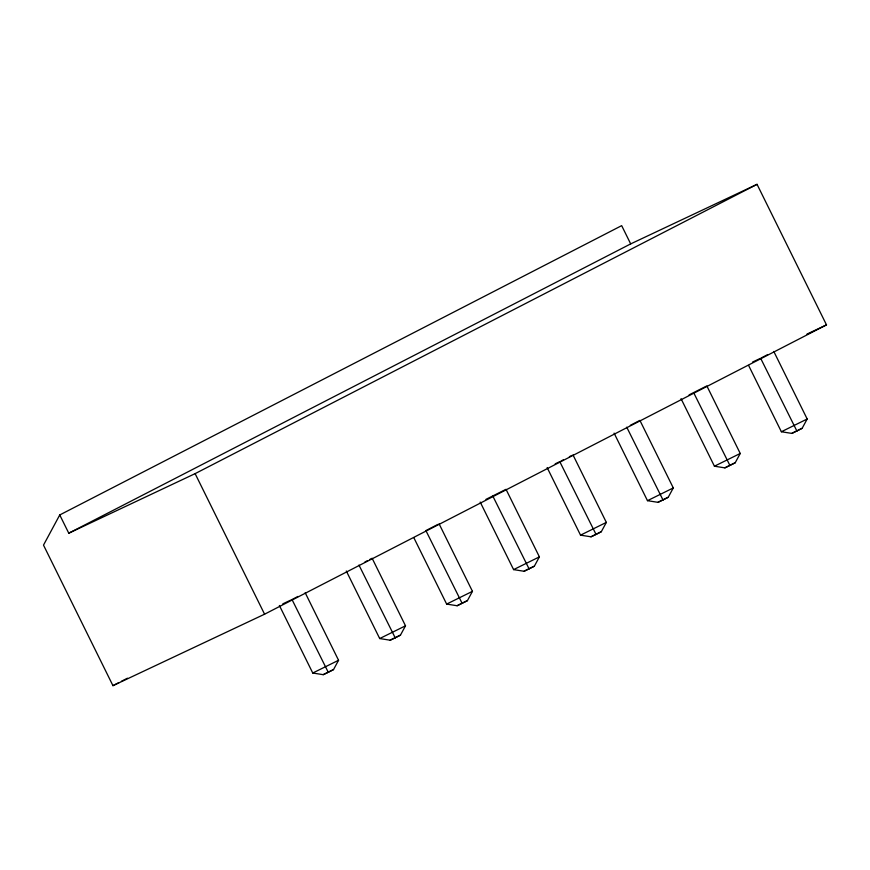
<?xml version="1.0" encoding="UTF-8"?>
<svg xmlns="http://www.w3.org/2000/svg" width="870" height="870" viewBox="0 0 870 870"><rect width="100%" height="100%" fill="white"/><g stroke="black" fill="none" stroke-linecap="round" stroke-linejoin="round"><path stroke-width="1.3" d="M59.747 514.953L43.5 545.12L112.959 685.669L264.578 614.198L826.5 324.88L757.041 184.331L630.685 243.894L68.773 533.201L59.747 514.953L621.669 225.645L630.685 243.894M279.379 605.476L312.754 673.021L323.205 674.674L328.262 672.293L333.525 669.574L338.56 660.276L305.185 592.742M346.314 571.014L379.701 638.547L390.151 640.2L395.197 637.819L400.472 635.111L405.507 625.813L372.132 558.268L369.739 559.508M413.859 537.747L446.647 604.084L457.098 605.737L467.418 600.637L472.453 591.339L439.078 523.805M480.207 502.077L513.594 569.611L524.034 571.264L534.365 566.174L539.4 556.876L506.025 489.331L485.949 499.369M547.154 467.614L580.529 535.148L590.98 536.801L596.037 534.419L601.311 531.7L606.346 522.402L572.971 454.869M614.1 433.14L647.476 500.674L657.927 502.327L662.983 499.945L668.258 497.238L673.293 487.939L639.918 420.406L630.326 425.332M681.047 398.678L714.422 466.211L724.873 467.864L735.204 462.764L740.239 453.466L706.853 385.932L689.083 394.882M748.591 365.411L781.369 431.748L791.82 433.401L802.14 428.301L807.186 419.003L773.8 351.469M68.773 533.201L195.119 473.639L757.041 184.331M112.959 685.669L119.005 682.558M121.419 681.308L127.466 678.198M297.997 596.439L292.005 599.528L328.262 672.293M364.943 561.976L367.336 560.737M437.882 524.425L425.898 530.591L462.144 603.356M560.987 461.035L563.379 459.806M569.371 456.717L571.775 455.488M761.826 357.635L767.818 354.547M338.56 660.276L312.754 673.021M405.507 625.813L379.701 638.547M472.453 591.339L446.647 604.084M539.4 556.876L513.594 569.611M606.346 522.402L580.529 535.148M673.293 487.939L647.476 500.674M740.239 453.466L714.422 466.211M807.186 419.003L781.369 431.748M323.205 674.674L333.525 669.574M390.151 640.2L400.472 635.111M457.098 605.737L467.418 600.637M524.034 571.264L534.365 566.174M590.98 536.801L601.311 531.7M657.927 502.327L668.258 497.238M724.873 467.864L735.204 462.764M791.82 433.401L802.14 428.301M806.936 334.102L826.5 324.88M752.583 362.04L760.63 358.255L796.876 431.02M555.19 463.819L559.791 461.655L596.037 534.419M282.815 603.856L290.863 600.061M729.93 465.483L693.684 392.718M662.983 499.945L626.737 427.181M529.09 568.882L492.844 496.117M395.197 637.819L358.951 565.054M195.119 473.639L264.578 614.198"/></g></svg>
